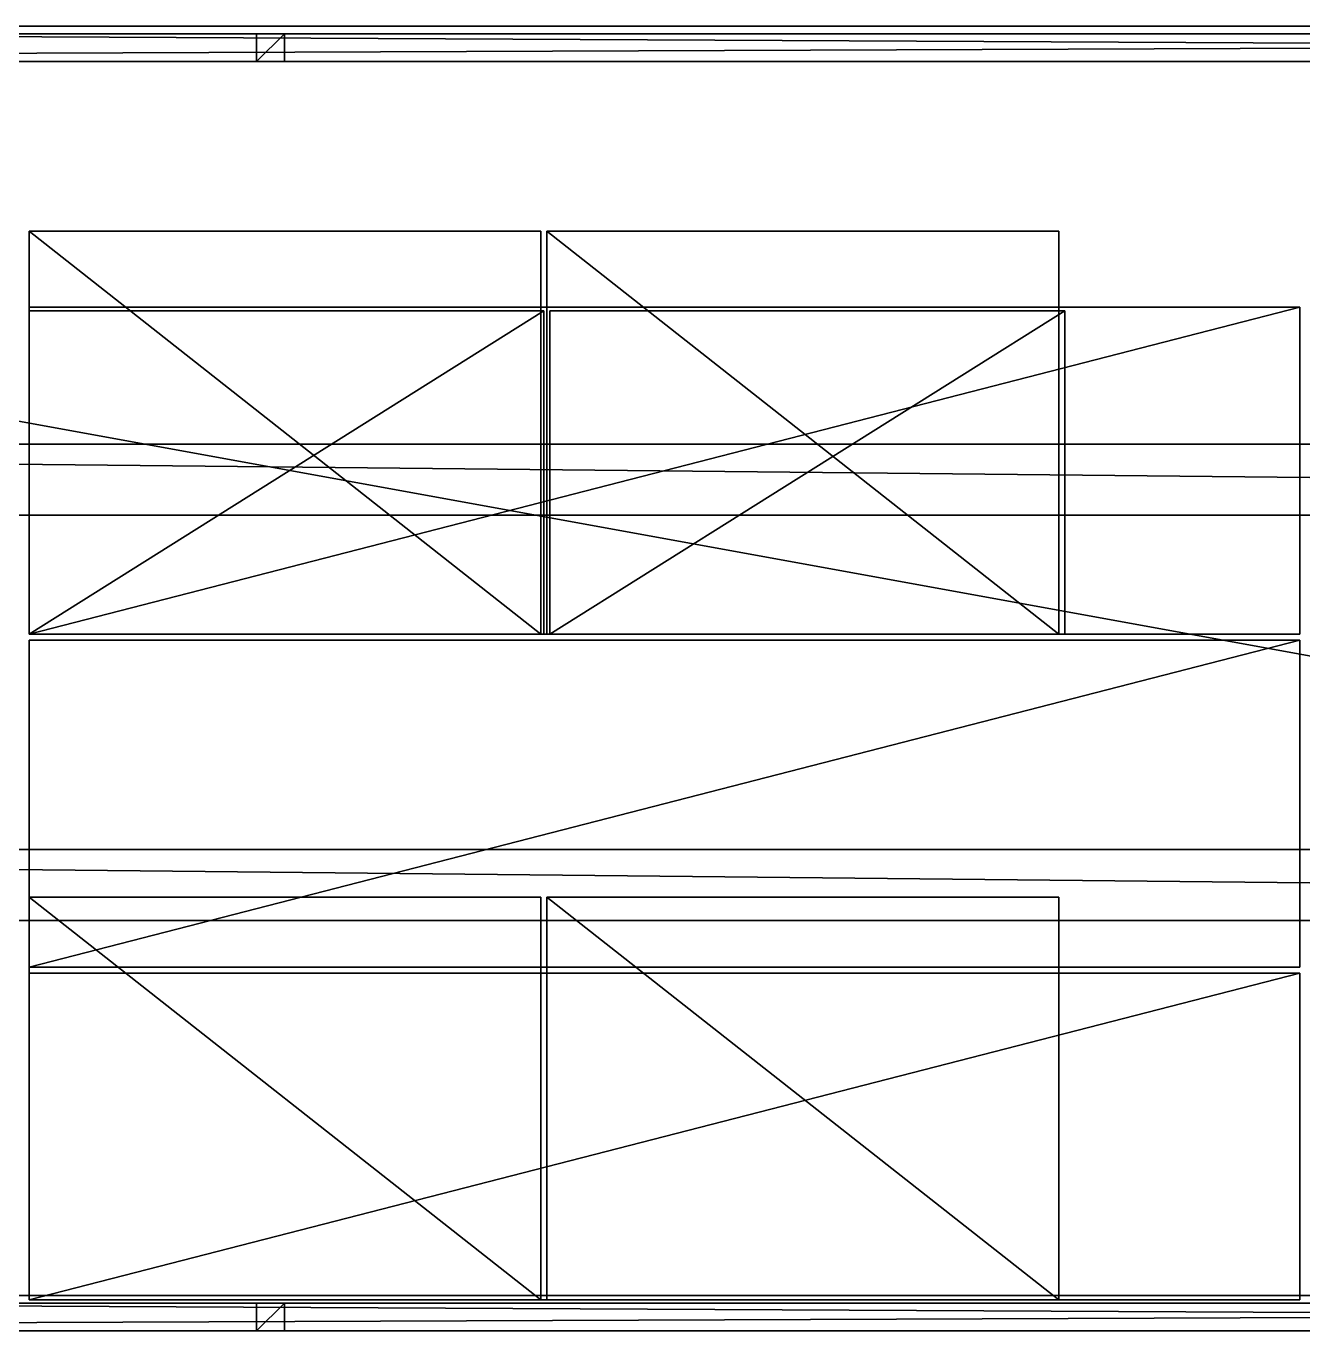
# Model space of a CAD drawing. Header units: millimetres. Extents: x -3100 to 14040, y -1280 to 1295.
# Drawn here: x 4180 to 6700, y -1280 to 1295 of the extents above; entities that cross this region are included whole.
import ezdxf

# ---------------------------------------------------------------- set-up
doc = ezdxf.new("R2010")
doc.units = ezdxf.units.MM

msp = doc.modelspace()

# ---------------------------------------------------------------- linework, layer by layer
at = {"layer": 'CAD_75LAB'}
for points in [[(14040, 1295, 1250), (-40, 1295, 1250), (-40, 1295, 1320)], [(14040, 1295, 1320), (14040, 1295, 1250), (-40, 1295, 1320)], [(14040, 1225, 1250), (-40, 1225, 1250), (-40, 1295, 1250)], [(14040, 1295, 1250), (14040, 1225, 1250), (-40, 1295, 1250)], [(14040, 1225, 1320), (-40, 1295, 1320), (-40, 1225, 1320)], [(14040, 1295, 1320), (-40, 1295, 1320), (14040, 1225, 1320)], [(14040, 1280, 1160), (-40, 1280, 1160), (-40, 1280, 1250)], [(14040, 1280, 1250), (14040, 1280, 1160), (-40, 1280, 1250)], [(14040, -1280, 1160), (-40, -1280, 1160), (-40, 1280, 1160)], [(14040, 1280, 1160), (14040, -1280, 1160), (-40, 1280, 1160)], [(14040, -1280, 1250), (-40, 1280, 1250), (-40, -1280, 1250)], [(14040, 1280, 1250), (-40, 1280, 1250), (14040, -1280, 1250)], [(14040, 1280, 3995), (14040, 1280, 3940), (-40, 1280, 3940)], [(14040, 1280, 3995), (-40, 1280, 3940), (-40, 1280, 3995)], [(14040, 1280, 3940), (-40, 1225, 3940), (-40, 1280, 3940)], [(14040, 1280, 3940), (14040, 1225, 3940), (-40, 1225, 3940)], [(14040, 1280, 3995), (-40, 1280, 3995), (-40, 1225, 3995)], [(14040, 1280, 3995), (-40, 1225, 3995), (14040, 1225, 3995)], [(4635, 1280, 3940), (4635, 1280, 1250), (4635, 1225, 1250)], [(4635, 1225, 3940), (4635, 1280, 3940), (4635, 1225, 1250)], [(4635, 1280, 3940), (4690, 1280, 1250), (4635, 1280, 1250)], [(4690, 1280, 3940), (4690, 1280, 1250), (4635, 1280, 3940)], [(4690, 1280, 1250), (4635, 1225, 1250), (4635, 1280, 1250)], [(4690, 1280, 1250), (4690, 1225, 1250), (4635, 1225, 1250)], [(4690, 1280, 3940), (4635, 1280, 3940), (4635, 1225, 3940)], [(4690, 1280, 3940), (4635, 1225, 3940), (4690, 1225, 3940)], [(4690, 1280, 3940), (4690, 1225, 1250), (4690, 1280, 1250)], [(4690, 1225, 3940), (4690, 1225, 1250), (4690, 1280, 3940)], [(14040, 1225, 3995), (-40, 1225, 3940), (14040, 1225, 3940)], [(14040, 1225, 3995), (-40, 1225, 3995), (-40, 1225, 3940)], [(14040, 1225, 1250), (-40, 1225, 1320), (-40, 1225, 1250)], [(14040, 1225, 1320), (-40, 1225, 1320), (14040, 1225, 1250)], [(4635, 1225, 3940), (4635, 1225, 1250), (4690, 1225, 1250)], [(4690, 1225, 3940), (4635, 1225, 3940), (4690, 1225, 1250)], [(4186, 95, 3709), (4186, 890, 3017), (4186, 95, 3017)], [(4186, 95, 3709), (4186, 890, 3709), (4186, 890, 3017)], [(5196, 890, 3017), (4186, 890, 3017), (4186, 890, 3709)], [(5196, 890, 3709), (5196, 890, 3017), (4186, 890, 3709)], [(5196, 95, 3017), (4186, 95, 3017), (4186, 890, 3017)], [(5196, 890, 3017), (5196, 95, 3017), (4186, 890, 3017)], [(5196, 95, 3709), (4186, 890, 3709), (4186, 95, 3709)], [(5196, 890, 3709), (4186, 890, 3709), (5196, 95, 3709)], [(5196, 95, 3709), (5196, 95, 3017), (5196, 890, 3017)], [(5196, 95, 3709), (5196, 890, 3017), (5196, 890, 3709)], [(5208, 95, 3709), (5208, 890, 3017), (5208, 95, 3017)], [(5208, 95, 3709), (5208, 890, 3709), (5208, 890, 3017)], [(6218, 890, 3017), (5208, 890, 3017), (5208, 890, 3709)], [(6218, 890, 3709), (6218, 890, 3017), (5208, 890, 3709)], [(6218, 95, 3017), (5208, 95, 3017), (5208, 890, 3017)], [(6218, 890, 3017), (6218, 95, 3017), (5208, 890, 3017)], [(6218, 95, 3709), (5208, 890, 3709), (5208, 95, 3709)], [(6218, 890, 3709), (5208, 890, 3709), (6218, 95, 3709)], [(6218, 95, 3709), (6218, 95, 3017), (6218, 890, 3017)], [(6218, 95, 3709), (6218, 890, 3017), (6218, 890, 3709)], [(4186, 95, 1373), (4186, 740, 1253), (4186, 95, 1253)], [(4186, 95, 1373), (4186, 740, 1373), (4186, 740, 1253)], [(6694, 740, 1253), (4186, 740, 1253), (4186, 740, 1373)], [(6694, 740, 1373), (6694, 740, 1253), (4186, 740, 1373)], [(6694, 740, 1253), (4186, 95, 1253), (4186, 740, 1253)], [(6694, 740, 1253), (6694, 95, 1253), (4186, 95, 1253)], [(6694, 740, 1373), (4186, 740, 1373), (4186, 95, 1373)], [(6694, 740, 1373), (4186, 95, 1373), (6694, 95, 1373)], [(4186, 95, 1499), (4186, 740, 1379), (4186, 95, 1379)], [(4186, 95, 1499), (4186, 740, 1499), (4186, 740, 1379)], [(6694, 740, 1379), (4186, 740, 1379), (4186, 740, 1499)], [(6694, 740, 1499), (6694, 740, 1379), (4186, 740, 1499)], [(6694, 740, 1379), (4186, 95, 1379), (4186, 740, 1379)], [(6694, 740, 1379), (6694, 95, 1379), (4186, 95, 1379)], [(6694, 740, 1499), (4186, 740, 1499), (4186, 95, 1499)], [(6694, 740, 1499), (4186, 95, 1499), (6694, 95, 1499)], [(4186, 95, 1625), (4186, 740, 1505), (4186, 95, 1505)], [(4186, 95, 1625), (4186, 740, 1625), (4186, 740, 1505)], [(6694, 740, 1505), (4186, 740, 1505), (4186, 740, 1625)], [(6694, 740, 1625), (6694, 740, 1505), (4186, 740, 1625)], [(6694, 740, 1505), (4186, 95, 1505), (4186, 740, 1505)], [(6694, 740, 1505), (6694, 95, 1505), (4186, 95, 1505)], [(6694, 740, 1625), (4186, 740, 1625), (4186, 95, 1625)], [(6694, 740, 1625), (4186, 95, 1625), (6694, 95, 1625)], [(4186, 95, 1751), (4186, 740, 1631), (4186, 95, 1631)], [(4186, 95, 1751), (4186, 740, 1751), (4186, 740, 1631)], [(6694, 740, 1631), (4186, 740, 1631), (4186, 740, 1751)], [(6694, 740, 1751), (6694, 740, 1631), (4186, 740, 1751)], [(6694, 740, 1631), (4186, 95, 1631), (4186, 740, 1631)], [(6694, 740, 1631), (6694, 95, 1631), (4186, 95, 1631)], [(6694, 740, 1751), (4186, 740, 1751), (4186, 95, 1751)], [(6694, 740, 1751), (4186, 95, 1751), (6694, 95, 1751)], [(4186, 95, 1877), (4186, 740, 1757), (4186, 95, 1757)], [(4186, 95, 1877), (4186, 740, 1877), (4186, 740, 1757)], [(6694, 740, 1757), (4186, 740, 1757), (4186, 740, 1877)], [(6694, 740, 1877), (6694, 740, 1757), (4186, 740, 1877)], [(6694, 740, 1757), (4186, 95, 1757), (4186, 740, 1757)], [(6694, 740, 1757), (6694, 95, 1757), (4186, 95, 1757)], [(6694, 740, 1877), (4186, 740, 1877), (4186, 95, 1877)], [(6694, 740, 1877), (4186, 95, 1877), (6694, 95, 1877)], [(4186, 95, 2003), (4186, 740, 1883), (4186, 95, 1883)], [(4186, 95, 2003), (4186, 740, 2003), (4186, 740, 1883)], [(6694, 740, 1883), (4186, 740, 1883), (4186, 740, 2003)], [(6694, 740, 2003), (6694, 740, 1883), (4186, 740, 2003)], [(6694, 740, 1883), (4186, 95, 1883), (4186, 740, 1883)], [(6694, 740, 1883), (6694, 95, 1883), (4186, 95, 1883)], [(6694, 740, 2003), (4186, 740, 2003), (4186, 95, 2003)], [(6694, 740, 2003), (4186, 95, 2003), (6694, 95, 2003)], [(4186, 95, 2129), (4186, 740, 2009), (4186, 95, 2009)], [(4186, 95, 2129), (4186, 740, 2129), (4186, 740, 2009)], [(6694, 740, 2009), (4186, 740, 2009), (4186, 740, 2129)], [(6694, 740, 2129), (6694, 740, 2009), (4186, 740, 2129)], [(6694, 740, 2009), (4186, 95, 2009), (4186, 740, 2009)], [(6694, 740, 2009), (6694, 95, 2009), (4186, 95, 2009)], [(6694, 740, 2129), (4186, 740, 2129), (4186, 95, 2129)], [(6694, 740, 2129), (4186, 95, 2129), (6694, 95, 2129)], [(4186, 95, 2255), (4186, 740, 2135), (4186, 95, 2135)], [(4186, 95, 2255), (4186, 740, 2255), (4186, 740, 2135)], [(6694, 740, 2135), (4186, 740, 2135), (4186, 740, 2255)], [(6694, 740, 2255), (6694, 740, 2135), (4186, 740, 2255)], [(6694, 740, 2135), (4186, 95, 2135), (4186, 740, 2135)], [(6694, 740, 2135), (6694, 95, 2135), (4186, 95, 2135)], [(6694, 740, 2255), (4186, 740, 2255), (4186, 95, 2255)], [(6694, 740, 2255), (4186, 95, 2255), (6694, 95, 2255)], [(4186, 95, 2381), (4186, 740, 2261), (4186, 95, 2261)], [(4186, 95, 2381), (4186, 740, 2381), (4186, 740, 2261)], [(6694, 740, 2261), (4186, 740, 2261), (4186, 740, 2381)], [(6694, 740, 2381), (6694, 740, 2261), (4186, 740, 2381)], [(6694, 740, 2261), (4186, 95, 2261), (4186, 740, 2261)], [(6694, 740, 2261), (6694, 95, 2261), (4186, 95, 2261)], [(6694, 740, 2381), (4186, 740, 2381), (4186, 95, 2381)], [(6694, 740, 2381), (4186, 95, 2381), (6694, 95, 2381)], [(4186, 95, 2507), (4186, 740, 2387), (4186, 95, 2387)], [(4186, 95, 2507), (4186, 740, 2507), (4186, 740, 2387)], [(6694, 740, 2387), (4186, 740, 2387), (4186, 740, 2507)], [(6694, 740, 2507), (6694, 740, 2387), (4186, 740, 2507)], [(6694, 740, 2387), (4186, 95, 2387), (4186, 740, 2387)], [(6694, 740, 2387), (6694, 95, 2387), (4186, 95, 2387)], [(6694, 740, 2507), (4186, 740, 2507), (4186, 95, 2507)], [(6694, 740, 2507), (4186, 95, 2507), (6694, 95, 2507)], [(4186, 95, 2633), (4186, 740, 2513), (4186, 95, 2513)], [(4186, 95, 2633), (4186, 740, 2633), (4186, 740, 2513)], [(6694, 740, 2513), (4186, 740, 2513), (4186, 740, 2633)], [(6694, 740, 2633), (6694, 740, 2513), (4186, 740, 2633)], [(6694, 740, 2513), (4186, 95, 2513), (4186, 740, 2513)], [(6694, 740, 2513), (6694, 95, 2513), (4186, 95, 2513)], [(6694, 740, 2633), (4186, 740, 2633), (4186, 95, 2633)], [(6694, 740, 2633), (4186, 95, 2633), (6694, 95, 2633)], [(4186, 95, 2759), (4186, 740, 2639), (4186, 95, 2639)], [(4186, 95, 2759), (4186, 740, 2759), (4186, 740, 2639)], [(6694, 740, 2639), (4186, 740, 2639), (4186, 740, 2759)], [(6694, 740, 2759), (6694, 740, 2639), (4186, 740, 2759)], [(6694, 740, 2639), (4186, 95, 2639), (4186, 740, 2639)], [(6694, 740, 2639), (6694, 95, 2639), (4186, 95, 2639)], [(6694, 740, 2759), (4186, 740, 2759), (4186, 95, 2759)], [(6694, 740, 2759), (4186, 95, 2759), (6694, 95, 2759)], [(4186, 95, 2885), (4186, 740, 2765), (4186, 95, 2765)], [(4186, 95, 2885), (4186, 740, 2885), (4186, 740, 2765)], [(6694, 740, 2765), (4186, 740, 2765), (4186, 740, 2885)], [(6694, 740, 2885), (6694, 740, 2765), (4186, 740, 2885)], [(6694, 740, 2765), (4186, 95, 2765), (4186, 740, 2765)], [(6694, 740, 2765), (6694, 95, 2765), (4186, 95, 2765)], [(6694, 740, 2885), (4186, 740, 2885), (4186, 95, 2885)], [(6694, 740, 2885), (4186, 95, 2885), (6694, 95, 2885)], [(4186, 95, 3011), (4186, 740, 2891), (4186, 95, 2891)], [(4186, 95, 3011), (4186, 740, 3011), (4186, 740, 2891)], [(6694, 740, 2891), (4186, 740, 2891), (4186, 740, 3011)], [(6694, 740, 3011), (6694, 740, 2891), (4186, 740, 3011)], [(6694, 740, 2891), (4186, 95, 2891), (4186, 740, 2891)], [(6694, 740, 2891), (6694, 95, 2891), (4186, 95, 2891)], [(6694, 740, 3011), (4186, 740, 3011), (4186, 95, 3011)], [(6694, 740, 3011), (4186, 95, 3011), (6694, 95, 3011)], [(4186, 95, 3829), (4186, 733, 3715), (4186, 95, 3715)], [(4186, 95, 3829), (4186, 733, 3829), (4186, 733, 3715)], [(5202, 733, 3715), (4186, 733, 3715), (4186, 733, 3829)], [(5202, 733, 3829), (5202, 733, 3715), (4186, 733, 3829)], [(5202, 733, 3715), (4186, 95, 3715), (4186, 733, 3715)], [(5202, 733, 3715), (5202, 95, 3715), (4186, 95, 3715)], [(5202, 733, 3829), (4186, 733, 3829), (4186, 95, 3829)], [(5202, 733, 3829), (4186, 95, 3829), (5202, 95, 3829)], [(5202, 95, 3829), (5202, 95, 3715), (5202, 733, 3715)], [(5202, 95, 3829), (5202, 733, 3715), (5202, 733, 3829)], [(5214, 95, 3829), (5214, 733, 3715), (5214, 95, 3715)], [(5214, 95, 3829), (5214, 733, 3829), (5214, 733, 3715)], [(6230, 733, 3715), (5214, 733, 3715), (5214, 733, 3829)], [(6230, 733, 3829), (6230, 733, 3715), (5214, 733, 3829)], [(6230, 733, 3715), (5214, 95, 3715), (5214, 733, 3715)], [(6230, 733, 3715), (6230, 95, 3715), (5214, 95, 3715)], [(6230, 733, 3829), (5214, 733, 3829), (5214, 95, 3829)], [(6230, 733, 3829), (5214, 95, 3829), (6230, 95, 3829)], [(6230, 95, 3829), (6230, 95, 3715), (6230, 733, 3715)], [(6230, 95, 3829), (6230, 733, 3715), (6230, 733, 3829)], [(6694, 95, 1373), (6694, 95, 1253), (6694, 740, 1253)], [(6694, 95, 1373), (6694, 740, 1253), (6694, 740, 1373)], [(6694, 95, 1499), (6694, 95, 1379), (6694, 740, 1379)], [(6694, 95, 1499), (6694, 740, 1379), (6694, 740, 1499)], [(6694, 95, 1625), (6694, 95, 1505), (6694, 740, 1505)], [(6694, 95, 1625), (6694, 740, 1505), (6694, 740, 1625)], [(6694, 95, 1751), (6694, 95, 1631), (6694, 740, 1631)], [(6694, 95, 1751), (6694, 740, 1631), (6694, 740, 1751)], [(6694, 95, 1877), (6694, 95, 1757), (6694, 740, 1757)], [(6694, 95, 1877), (6694, 740, 1757), (6694, 740, 1877)], [(6694, 95, 2003), (6694, 95, 1883), (6694, 740, 1883)], [(6694, 95, 2003), (6694, 740, 1883), (6694, 740, 2003)], [(6694, 95, 2129), (6694, 95, 2009), (6694, 740, 2009)], [(6694, 95, 2129), (6694, 740, 2009), (6694, 740, 2129)], [(6694, 95, 2255), (6694, 95, 2135), (6694, 740, 2135)], [(6694, 95, 2255), (6694, 740, 2135), (6694, 740, 2255)], [(6694, 95, 2381), (6694, 95, 2261), (6694, 740, 2261)], [(6694, 95, 2381), (6694, 740, 2261), (6694, 740, 2381)], [(6694, 95, 2507), (6694, 95, 2387), (6694, 740, 2387)], [(6694, 95, 2507), (6694, 740, 2387), (6694, 740, 2507)], [(6694, 95, 2633), (6694, 95, 2513), (6694, 740, 2513)], [(6694, 95, 2633), (6694, 740, 2513), (6694, 740, 2633)], [(6694, 95, 2759), (6694, 95, 2639), (6694, 740, 2639)], [(6694, 95, 2759), (6694, 740, 2639), (6694, 740, 2759)], [(6694, 95, 2885), (6694, 95, 2765), (6694, 740, 2765)], [(6694, 95, 2885), (6694, 740, 2765), (6694, 740, 2885)], [(6694, 95, 3011), (6694, 95, 2891), (6694, 740, 2891)], [(6694, 95, 3011), (6694, 740, 2891), (6694, 740, 3011)], [(13960, 470, 1160), (13960, 470, 910), (300, 470, 910)], [(13960, 470, 1160), (300, 470, 910), (300, 470, 1160)], [(13960, 330, 910), (300, 330, 910), (300, 470, 910)], [(13960, 470, 910), (13960, 330, 910), (300, 470, 910)], [(13960, 330, 1160), (300, 470, 1160), (300, 330, 1160)], [(13960, 470, 1160), (300, 470, 1160), (13960, 330, 1160)], [(13960, 330, 1160), (300, 330, 910), (13960, 330, 910)], [(13960, 330, 1160), (300, 330, 1160), (300, 330, 910)], [(6694, 95, 1253), (4186, 95, 1373), (4186, 95, 1253)], [(6694, 95, 1373), (4186, 95, 1373), (6694, 95, 1253)], [(6694, 95, 1379), (4186, 95, 1499), (4186, 95, 1379)], [(6694, 95, 1499), (4186, 95, 1499), (6694, 95, 1379)], [(6694, 95, 1505), (4186, 95, 1625), (4186, 95, 1505)], [(6694, 95, 1625), (4186, 95, 1625), (6694, 95, 1505)], [(6694, 95, 1631), (4186, 95, 1751), (4186, 95, 1631)], [(6694, 95, 1751), (4186, 95, 1751), (6694, 95, 1631)], [(6694, 95, 1757), (4186, 95, 1877), (4186, 95, 1757)], [(6694, 95, 1877), (4186, 95, 1877), (6694, 95, 1757)], [(6694, 95, 1883), (4186, 95, 2003), (4186, 95, 1883)], [(6694, 95, 2003), (4186, 95, 2003), (6694, 95, 1883)], [(6694, 95, 2009), (4186, 95, 2129), (4186, 95, 2009)], [(6694, 95, 2129), (4186, 95, 2129), (6694, 95, 2009)], [(6694, 95, 2135), (4186, 95, 2255), (4186, 95, 2135)], [(6694, 95, 2255), (4186, 95, 2255), (6694, 95, 2135)], [(6694, 95, 2261), (4186, 95, 2381), (4186, 95, 2261)], [(6694, 95, 2381), (4186, 95, 2381), (6694, 95, 2261)], [(6694, 95, 2387), (4186, 95, 2507), (4186, 95, 2387)], [(6694, 95, 2507), (4186, 95, 2507), (6694, 95, 2387)], [(6694, 95, 2513), (4186, 95, 2633), (4186, 95, 2513)], [(6694, 95, 2633), (4186, 95, 2633), (6694, 95, 2513)], [(6694, 95, 2639), (4186, 95, 2759), (4186, 95, 2639)], [(6694, 95, 2759), (4186, 95, 2759), (6694, 95, 2639)], [(6694, 95, 2765), (4186, 95, 2885), (4186, 95, 2765)], [(6694, 95, 2885), (4186, 95, 2885), (6694, 95, 2765)], [(6694, 95, 2891), (4186, 95, 3011), (4186, 95, 2891)], [(6694, 95, 3011), (4186, 95, 3011), (6694, 95, 2891)], [(5196, 95, 3017), (4186, 95, 3709), (4186, 95, 3017)], [(5196, 95, 3709), (4186, 95, 3709), (5196, 95, 3017)], [(5202, 95, 3715), (4186, 95, 3829), (4186, 95, 3715)], [(5202, 95, 3829), (4186, 95, 3829), (5202, 95, 3715)], [(4186, -562, 1373), (4186, 83, 1253), (4186, -562, 1253)], [(4186, -562, 1373), (4186, 83, 1373), (4186, 83, 1253)], [(6694, 83, 1253), (4186, 83, 1253), (4186, 83, 1373)], [(6694, 83, 1373), (6694, 83, 1253), (4186, 83, 1373)], [(6694, 83, 1253), (4186, -562, 1253), (4186, 83, 1253)], [(6694, 83, 1253), (6694, -562, 1253), (4186, -562, 1253)], [(6694, 83, 1373), (4186, 83, 1373), (4186, -562, 1373)], [(6694, 83, 1373), (4186, -562, 1373), (6694, -562, 1373)], [(4186, -562, 1499), (4186, 83, 1379), (4186, -562, 1379)], [(4186, -562, 1499), (4186, 83, 1499), (4186, 83, 1379)], [(6694, 83, 1379), (4186, 83, 1379), (4186, 83, 1499)], [(6694, 83, 1499), (6694, 83, 1379), (4186, 83, 1499)], [(6694, 83, 1379), (4186, -562, 1379), (4186, 83, 1379)], [(6694, 83, 1379), (6694, -562, 1379), (4186, -562, 1379)], [(6694, 83, 1499), (4186, 83, 1499), (4186, -562, 1499)], [(6694, 83, 1499), (4186, -562, 1499), (6694, -562, 1499)], [(4186, -562, 1625), (4186, 83, 1505), (4186, -562, 1505)], [(4186, -562, 1625), (4186, 83, 1625), (4186, 83, 1505)], [(6694, 83, 1505), (4186, 83, 1505), (4186, 83, 1625)], [(6694, 83, 1625), (6694, 83, 1505), (4186, 83, 1625)], [(6694, 83, 1505), (4186, -562, 1505), (4186, 83, 1505)], [(6694, 83, 1505), (6694, -562, 1505), (4186, -562, 1505)], [(6694, 83, 1625), (4186, 83, 1625), (4186, -562, 1625)], [(6694, 83, 1625), (4186, -562, 1625), (6694, -562, 1625)], [(4186, -562, 1751), (4186, 83, 1631), (4186, -562, 1631)], [(4186, -562, 1751), (4186, 83, 1751), (4186, 83, 1631)], [(6694, 83, 1631), (4186, 83, 1631), (4186, 83, 1751)], [(6694, 83, 1751), (6694, 83, 1631), (4186, 83, 1751)], [(6694, 83, 1631), (4186, -562, 1631), (4186, 83, 1631)], [(6694, 83, 1631), (6694, -562, 1631), (4186, -562, 1631)], [(6694, 83, 1751), (4186, 83, 1751), (4186, -562, 1751)], [(6694, 83, 1751), (4186, -562, 1751), (6694, -562, 1751)], [(4186, -562, 1877), (4186, 83, 1757), (4186, -562, 1757)], [(4186, -562, 1877), (4186, 83, 1877), (4186, 83, 1757)], [(6694, 83, 1757), (4186, 83, 1757), (4186, 83, 1877)], [(6694, 83, 1877), (6694, 83, 1757), (4186, 83, 1877)], [(6694, 83, 1757), (4186, -562, 1757), (4186, 83, 1757)], [(6694, 83, 1757), (6694, -562, 1757), (4186, -562, 1757)], [(6694, 83, 1877), (4186, 83, 1877), (4186, -562, 1877)], [(6694, 83, 1877), (4186, -562, 1877), (6694, -562, 1877)], [(4186, -562, 2003), (4186, 83, 1883), (4186, -562, 1883)], [(4186, -562, 2003), (4186, 83, 2003), (4186, 83, 1883)], [(6694, 83, 1883), (4186, 83, 1883), (4186, 83, 2003)], [(6694, 83, 2003), (6694, 83, 1883), (4186, 83, 2003)], [(6694, 83, 1883), (4186, -562, 1883), (4186, 83, 1883)], [(6694, 83, 1883), (6694, -562, 1883), (4186, -562, 1883)], [(6694, 83, 2003), (4186, 83, 2003), (4186, -562, 2003)], [(6694, 83, 2003), (4186, -562, 2003), (6694, -562, 2003)], [(4186, -562, 2129), (4186, 83, 2009), (4186, -562, 2009)], [(4186, -562, 2129), (4186, 83, 2129), (4186, 83, 2009)], [(6694, 83, 2009), (4186, 83, 2009), (4186, 83, 2129)], [(6694, 83, 2129), (6694, 83, 2009), (4186, 83, 2129)], [(6694, 83, 2009), (4186, -562, 2009), (4186, 83, 2009)], [(6694, 83, 2009), (6694, -562, 2009), (4186, -562, 2009)], [(6694, 83, 2129), (4186, 83, 2129), (4186, -562, 2129)], [(6694, 83, 2129), (4186, -562, 2129), (6694, -562, 2129)], [(4186, -562, 2255), (4186, 83, 2135), (4186, -562, 2135)], [(4186, -562, 2255), (4186, 83, 2255), (4186, 83, 2135)], [(6694, 83, 2135), (4186, 83, 2135), (4186, 83, 2255)], [(6694, 83, 2255), (6694, 83, 2135), (4186, 83, 2255)], [(6694, 83, 2135), (4186, -562, 2135), (4186, 83, 2135)], [(6694, 83, 2135), (6694, -562, 2135), (4186, -562, 2135)], [(6694, 83, 2255), (4186, 83, 2255), (4186, -562, 2255)], [(6694, 83, 2255), (4186, -562, 2255), (6694, -562, 2255)], [(4186, -562, 2381), (4186, 83, 2261), (4186, -562, 2261)], [(4186, -562, 2381), (4186, 83, 2381), (4186, 83, 2261)], [(6694, 83, 2261), (4186, 83, 2261), (4186, 83, 2381)], [(6694, 83, 2381), (6694, 83, 2261), (4186, 83, 2381)], [(6694, 83, 2261), (4186, -562, 2261), (4186, 83, 2261)], [(6694, 83, 2261), (6694, -562, 2261), (4186, -562, 2261)], [(6694, 83, 2381), (4186, 83, 2381), (4186, -562, 2381)], [(6694, 83, 2381), (4186, -562, 2381), (6694, -562, 2381)], [(4186, -562, 2507), (4186, 83, 2387), (4186, -562, 2387)], [(4186, -562, 2507), (4186, 83, 2507), (4186, 83, 2387)], [(6694, 83, 2387), (4186, 83, 2387), (4186, 83, 2507)], [(6694, 83, 2507), (6694, 83, 2387), (4186, 83, 2507)], [(6694, 83, 2387), (4186, -562, 2387), (4186, 83, 2387)], [(6694, 83, 2387), (6694, -562, 2387), (4186, -562, 2387)], [(6694, 83, 2507), (4186, 83, 2507), (4186, -562, 2507)], [(6694, 83, 2507), (4186, -562, 2507), (6694, -562, 2507)], [(4186, -562, 2633), (4186, 83, 2513), (4186, -562, 2513)], [(4186, -562, 2633), (4186, 83, 2633), (4186, 83, 2513)], [(6694, 83, 2513), (4186, 83, 2513), (4186, 83, 2633)], [(6694, 83, 2633), (6694, 83, 2513), (4186, 83, 2633)], [(6694, 83, 2513), (4186, -562, 2513), (4186, 83, 2513)], [(6694, 83, 2513), (6694, -562, 2513), (4186, -562, 2513)], [(6694, 83, 2633), (4186, 83, 2633), (4186, -562, 2633)], [(6694, 83, 2633), (4186, -562, 2633), (6694, -562, 2633)], [(4186, -562, 2759), (4186, 83, 2639), (4186, -562, 2639)], [(4186, -562, 2759), (4186, 83, 2759), (4186, 83, 2639)], [(6694, 83, 2639), (4186, 83, 2639), (4186, 83, 2759)], [(6694, 83, 2759), (6694, 83, 2639), (4186, 83, 2759)], [(6694, 83, 2639), (4186, -562, 2639), (4186, 83, 2639)], [(6694, 83, 2639), (6694, -562, 2639), (4186, -562, 2639)], [(6694, 83, 2759), (4186, 83, 2759), (4186, -562, 2759)], [(6694, 83, 2759), (4186, -562, 2759), (6694, -562, 2759)], [(4186, -562, 2885), (4186, 83, 2765), (4186, -562, 2765)], [(4186, -562, 2885), (4186, 83, 2885), (4186, 83, 2765)], [(6694, 83, 2765), (4186, 83, 2765), (4186, 83, 2885)], [(6694, 83, 2885), (6694, 83, 2765), (4186, 83, 2885)], [(6694, 83, 2765), (4186, -562, 2765), (4186, 83, 2765)], [(6694, 83, 2765), (6694, -562, 2765), (4186, -562, 2765)], [(6694, 83, 2885), (4186, 83, 2885), (4186, -562, 2885)], [(6694, 83, 2885), (4186, -562, 2885), (6694, -562, 2885)], [(4186, -562, 3011), (4186, 83, 2891), (4186, -562, 2891)], [(4186, -562, 3011), (4186, 83, 3011), (4186, 83, 2891)], [(6694, 83, 2891), (4186, 83, 2891), (4186, 83, 3011)], [(6694, 83, 3011), (6694, 83, 2891), (4186, 83, 3011)], [(6694, 83, 2891), (4186, -562, 2891), (4186, 83, 2891)], [(6694, 83, 2891), (6694, -562, 2891), (4186, -562, 2891)], [(6694, 83, 3011), (4186, 83, 3011), (4186, -562, 3011)], [(6694, 83, 3011), (4186, -562, 3011), (6694, -562, 3011)], [(4186, -562, 3137), (4186, 83, 3017), (4186, -562, 3017)], [(4186, -562, 3137), (4186, 83, 3137), (4186, 83, 3017)], [(6694, 83, 3017), (4186, 83, 3017), (4186, 83, 3137)], [(6694, 83, 3137), (6694, 83, 3017), (4186, 83, 3137)], [(6694, 83, 3017), (4186, -562, 3017), (4186, 83, 3017)], [(6694, 83, 3017), (6694, -562, 3017), (4186, -562, 3017)], [(6694, 83, 3137), (4186, 83, 3137), (4186, -562, 3137)], [(6694, 83, 3137), (4186, -562, 3137), (6694, -562, 3137)], [(6218, 95, 3017), (5208, 95, 3709), (5208, 95, 3017)], [(6218, 95, 3709), (5208, 95, 3709), (6218, 95, 3017)], [(6230, 95, 3715), (5214, 95, 3829), (5214, 95, 3715)], [(6230, 95, 3829), (5214, 95, 3829), (6230, 95, 3715)], [(6694, -562, 1373), (6694, -562, 1253), (6694, 83, 1253)], [(6694, -562, 1373), (6694, 83, 1253), (6694, 83, 1373)], [(6694, -562, 1499), (6694, -562, 1379), (6694, 83, 1379)], [(6694, -562, 1499), (6694, 83, 1379), (6694, 83, 1499)], [(6694, -562, 1625), (6694, -562, 1505), (6694, 83, 1505)], [(6694, -562, 1625), (6694, 83, 1505), (6694, 83, 1625)], [(6694, -562, 1751), (6694, -562, 1631), (6694, 83, 1631)], [(6694, -562, 1751), (6694, 83, 1631), (6694, 83, 1751)], [(6694, -562, 1877), (6694, -562, 1757), (6694, 83, 1757)], [(6694, -562, 1877), (6694, 83, 1757), (6694, 83, 1877)], [(6694, -562, 2003), (6694, -562, 1883), (6694, 83, 1883)], [(6694, -562, 2003), (6694, 83, 1883), (6694, 83, 2003)], [(6694, -562, 2129), (6694, -562, 2009), (6694, 83, 2009)], [(6694, -562, 2129), (6694, 83, 2009), (6694, 83, 2129)], [(6694, -562, 2255), (6694, -562, 2135), (6694, 83, 2135)], [(6694, -562, 2255), (6694, 83, 2135), (6694, 83, 2255)], [(6694, -562, 2381), (6694, -562, 2261), (6694, 83, 2261)], [(6694, -562, 2381), (6694, 83, 2261), (6694, 83, 2381)], [(6694, -562, 2507), (6694, -562, 2387), (6694, 83, 2387)], [(6694, -562, 2507), (6694, 83, 2387), (6694, 83, 2507)], [(6694, -562, 2633), (6694, -562, 2513), (6694, 83, 2513)], [(6694, -562, 2633), (6694, 83, 2513), (6694, 83, 2633)], [(6694, -562, 2759), (6694, -562, 2639), (6694, 83, 2639)], [(6694, -562, 2759), (6694, 83, 2639), (6694, 83, 2759)], [(6694, -562, 2885), (6694, -562, 2765), (6694, 83, 2765)], [(6694, -562, 2885), (6694, 83, 2765), (6694, 83, 2885)], [(6694, -562, 3011), (6694, -562, 2891), (6694, 83, 2891)], [(6694, -562, 3011), (6694, 83, 2891), (6694, 83, 3011)], [(6694, -562, 3137), (6694, -562, 3017), (6694, 83, 3017)], [(6694, -562, 3137), (6694, 83, 3017), (6694, 83, 3137)], [(13960, -330, 1160), (13960, -330, 910), (300, -330, 910)], [(13960, -330, 1160), (300, -330, 910), (300, -330, 1160)], [(13960, -470, 910), (300, -470, 910), (300, -330, 910)], [(13960, -330, 910), (13960, -470, 910), (300, -330, 910)], [(13960, -470, 1160), (300, -330, 1160), (300, -470, 1160)], [(13960, -330, 1160), (300, -330, 1160), (13960, -470, 1160)], [(4186, -1219, 3835), (4186, -424, 3143), (4186, -1219, 3143)], [(4186, -1219, 3835), (4186, -424, 3835), (4186, -424, 3143)], [(5196, -424, 3143), (4186, -424, 3143), (4186, -424, 3835)], [(5196, -424, 3835), (5196, -424, 3143), (4186, -424, 3835)], [(5196, -1219, 3143), (4186, -1219, 3143), (4186, -424, 3143)], [(5196, -424, 3143), (5196, -1219, 3143), (4186, -424, 3143)], [(5196, -1219, 3835), (4186, -424, 3835), (4186, -1219, 3835)], [(5196, -424, 3835), (4186, -424, 3835), (5196, -1219, 3835)], [(5196, -1219, 3835), (5196, -1219, 3143), (5196, -424, 3143)], [(5196, -1219, 3835), (5196, -424, 3143), (5196, -424, 3835)], [(5208, -1219, 3835), (5208, -424, 3143), (5208, -1219, 3143)], [(5208, -1219, 3835), (5208, -424, 3835), (5208, -424, 3143)], [(6218, -424, 3143), (5208, -424, 3143), (5208, -424, 3835)], [(6218, -424, 3835), (6218, -424, 3143), (5208, -424, 3835)], [(6218, -1219, 3143), (5208, -1219, 3143), (5208, -424, 3143)], [(6218, -424, 3143), (6218, -1219, 3143), (5208, -424, 3143)], [(6218, -1219, 3835), (5208, -424, 3835), (5208, -1219, 3835)], [(6218, -424, 3835), (5208, -424, 3835), (6218, -1219, 3835)], [(6218, -1219, 3835), (6218, -1219, 3143), (6218, -424, 3143)], [(6218, -1219, 3835), (6218, -424, 3143), (6218, -424, 3835)], [(13960, -470, 1160), (300, -470, 910), (13960, -470, 910)], [(13960, -470, 1160), (300, -470, 1160), (300, -470, 910)], [(6694, -562, 1253), (4186, -562, 1373), (4186, -562, 1253)], [(6694, -562, 1373), (4186, -562, 1373), (6694, -562, 1253)], [(6694, -562, 1379), (4186, -562, 1499), (4186, -562, 1379)], [(6694, -562, 1499), (4186, -562, 1499), (6694, -562, 1379)], [(6694, -562, 1505), (4186, -562, 1625), (4186, -562, 1505)], [(6694, -562, 1625), (4186, -562, 1625), (6694, -562, 1505)], [(6694, -562, 1631), (4186, -562, 1751), (4186, -562, 1631)], [(6694, -562, 1751), (4186, -562, 1751), (6694, -562, 1631)], [(6694, -562, 1757), (4186, -562, 1877), (4186, -562, 1757)], [(6694, -562, 1877), (4186, -562, 1877), (6694, -562, 1757)], [(6694, -562, 1883), (4186, -562, 2003), (4186, -562, 1883)], [(6694, -562, 2003), (4186, -562, 2003), (6694, -562, 1883)], [(6694, -562, 2009), (4186, -562, 2129), (4186, -562, 2009)], [(6694, -562, 2129), (4186, -562, 2129), (6694, -562, 2009)], [(6694, -562, 2135), (4186, -562, 2255), (4186, -562, 2135)], [(6694, -562, 2255), (4186, -562, 2255), (6694, -562, 2135)], [(6694, -562, 2261), (4186, -562, 2381), (4186, -562, 2261)], [(6694, -562, 2381), (4186, -562, 2381), (6694, -562, 2261)], [(6694, -562, 2387), (4186, -562, 2507), (4186, -562, 2387)], [(6694, -562, 2507), (4186, -562, 2507), (6694, -562, 2387)], [(6694, -562, 2513), (4186, -562, 2633), (4186, -562, 2513)], [(6694, -562, 2633), (4186, -562, 2633), (6694, -562, 2513)], [(6694, -562, 2639), (4186, -562, 2759), (4186, -562, 2639)], [(6694, -562, 2759), (4186, -562, 2759), (6694, -562, 2639)], [(6694, -562, 2765), (4186, -562, 2885), (4186, -562, 2765)], [(6694, -562, 2885), (4186, -562, 2885), (6694, -562, 2765)], [(6694, -562, 2891), (4186, -562, 3011), (4186, -562, 2891)], [(6694, -562, 3011), (4186, -562, 3011), (6694, -562, 2891)], [(6694, -562, 3017), (4186, -562, 3137), (4186, -562, 3017)], [(6694, -562, 3137), (4186, -562, 3137), (6694, -562, 3017)], [(4186, -1219, 1373), (4186, -574, 1253), (4186, -1219, 1253)], [(4186, -1219, 1373), (4186, -574, 1373), (4186, -574, 1253)], [(6694, -574, 1253), (4186, -574, 1253), (4186, -574, 1373)], [(6694, -574, 1373), (6694, -574, 1253), (4186, -574, 1373)], [(6694, -574, 1253), (4186, -1219, 1253), (4186, -574, 1253)], [(6694, -574, 1253), (6694, -1219, 1253), (4186, -1219, 1253)], [(6694, -574, 1373), (4186, -574, 1373), (4186, -1219, 1373)], [(6694, -574, 1373), (4186, -1219, 1373), (6694, -1219, 1373)], [(4186, -1219, 1499), (4186, -574, 1379), (4186, -1219, 1379)], [(4186, -1219, 1499), (4186, -574, 1499), (4186, -574, 1379)], [(6694, -574, 1379), (4186, -574, 1379), (4186, -574, 1499)], [(6694, -574, 1499), (6694, -574, 1379), (4186, -574, 1499)], [(6694, -574, 1379), (4186, -1219, 1379), (4186, -574, 1379)], [(6694, -574, 1379), (6694, -1219, 1379), (4186, -1219, 1379)], [(6694, -574, 1499), (4186, -574, 1499), (4186, -1219, 1499)], [(6694, -574, 1499), (4186, -1219, 1499), (6694, -1219, 1499)], [(4186, -1219, 1625), (4186, -574, 1505), (4186, -1219, 1505)], [(4186, -1219, 1625), (4186, -574, 1625), (4186, -574, 1505)], [(6694, -574, 1505), (4186, -574, 1505), (4186, -574, 1625)], [(6694, -574, 1625), (6694, -574, 1505), (4186, -574, 1625)], [(6694, -574, 1505), (4186, -1219, 1505), (4186, -574, 1505)], [(6694, -574, 1505), (6694, -1219, 1505), (4186, -1219, 1505)], [(6694, -574, 1625), (4186, -574, 1625), (4186, -1219, 1625)], [(6694, -574, 1625), (4186, -1219, 1625), (6694, -1219, 1625)], [(4186, -1219, 1751), (4186, -574, 1631), (4186, -1219, 1631)], [(4186, -1219, 1751), (4186, -574, 1751), (4186, -574, 1631)], [(6694, -574, 1631), (4186, -574, 1631), (4186, -574, 1751)], [(6694, -574, 1751), (6694, -574, 1631), (4186, -574, 1751)], [(6694, -574, 1631), (4186, -1219, 1631), (4186, -574, 1631)], [(6694, -574, 1631), (6694, -1219, 1631), (4186, -1219, 1631)], [(6694, -574, 1751), (4186, -574, 1751), (4186, -1219, 1751)], [(6694, -574, 1751), (4186, -1219, 1751), (6694, -1219, 1751)], [(4186, -1219, 1877), (4186, -574, 1757), (4186, -1219, 1757)], [(4186, -1219, 1877), (4186, -574, 1877), (4186, -574, 1757)], [(6694, -574, 1757), (4186, -574, 1757), (4186, -574, 1877)], [(6694, -574, 1877), (6694, -574, 1757), (4186, -574, 1877)], [(6694, -574, 1757), (4186, -1219, 1757), (4186, -574, 1757)], [(6694, -574, 1757), (6694, -1219, 1757), (4186, -1219, 1757)], [(6694, -574, 1877), (4186, -574, 1877), (4186, -1219, 1877)], [(6694, -574, 1877), (4186, -1219, 1877), (6694, -1219, 1877)], [(4186, -1219, 2003), (4186, -574, 1883), (4186, -1219, 1883)], [(4186, -1219, 2003), (4186, -574, 2003), (4186, -574, 1883)], [(6694, -574, 1883), (4186, -574, 1883), (4186, -574, 2003)], [(6694, -574, 2003), (6694, -574, 1883), (4186, -574, 2003)], [(6694, -574, 1883), (4186, -1219, 1883), (4186, -574, 1883)], [(6694, -574, 1883), (6694, -1219, 1883), (4186, -1219, 1883)], [(6694, -574, 2003), (4186, -574, 2003), (4186, -1219, 2003)], [(6694, -574, 2003), (4186, -1219, 2003), (6694, -1219, 2003)], [(4186, -1219, 2129), (4186, -574, 2009), (4186, -1219, 2009)], [(4186, -1219, 2129), (4186, -574, 2129), (4186, -574, 2009)], [(6694, -574, 2009), (4186, -574, 2009), (4186, -574, 2129)], [(6694, -574, 2129), (6694, -574, 2009), (4186, -574, 2129)], [(6694, -574, 2009), (4186, -1219, 2009), (4186, -574, 2009)], [(6694, -574, 2009), (6694, -1219, 2009), (4186, -1219, 2009)], [(6694, -574, 2129), (4186, -574, 2129), (4186, -1219, 2129)], [(6694, -574, 2129), (4186, -1219, 2129), (6694, -1219, 2129)], [(4186, -1219, 2255), (4186, -574, 2135), (4186, -1219, 2135)], [(4186, -1219, 2255), (4186, -574, 2255), (4186, -574, 2135)], [(6694, -574, 2135), (4186, -574, 2135), (4186, -574, 2255)], [(6694, -574, 2255), (6694, -574, 2135), (4186, -574, 2255)], [(6694, -574, 2135), (4186, -1219, 2135), (4186, -574, 2135)], [(6694, -574, 2135), (6694, -1219, 2135), (4186, -1219, 2135)], [(6694, -574, 2255), (4186, -574, 2255), (4186, -1219, 2255)], [(6694, -574, 2255), (4186, -1219, 2255), (6694, -1219, 2255)], [(4186, -1219, 2381), (4186, -574, 2261), (4186, -1219, 2261)], [(4186, -1219, 2381), (4186, -574, 2381), (4186, -574, 2261)], [(6694, -574, 2261), (4186, -574, 2261), (4186, -574, 2381)], [(6694, -574, 2381), (6694, -574, 2261), (4186, -574, 2381)], [(6694, -574, 2261), (4186, -1219, 2261), (4186, -574, 2261)], [(6694, -574, 2261), (6694, -1219, 2261), (4186, -1219, 2261)], [(6694, -574, 2381), (4186, -574, 2381), (4186, -1219, 2381)], [(6694, -574, 2381), (4186, -1219, 2381), (6694, -1219, 2381)], [(4186, -1219, 2507), (4186, -574, 2387), (4186, -1219, 2387)], [(4186, -1219, 2507), (4186, -574, 2507), (4186, -574, 2387)], [(6694, -574, 2387), (4186, -574, 2387), (4186, -574, 2507)], [(6694, -574, 2507), (6694, -574, 2387), (4186, -574, 2507)], [(6694, -574, 2387), (4186, -1219, 2387), (4186, -574, 2387)], [(6694, -574, 2387), (6694, -1219, 2387), (4186, -1219, 2387)], [(6694, -574, 2507), (4186, -574, 2507), (4186, -1219, 2507)], [(6694, -574, 2507), (4186, -1219, 2507), (6694, -1219, 2507)], [(4186, -1219, 2633), (4186, -574, 2513), (4186, -1219, 2513)], [(4186, -1219, 2633), (4186, -574, 2633), (4186, -574, 2513)], [(6694, -574, 2513), (4186, -574, 2513), (4186, -574, 2633)], [(6694, -574, 2633), (6694, -574, 2513), (4186, -574, 2633)], [(6694, -574, 2513), (4186, -1219, 2513), (4186, -574, 2513)], [(6694, -574, 2513), (6694, -1219, 2513), (4186, -1219, 2513)], [(6694, -574, 2633), (4186, -574, 2633), (4186, -1219, 2633)], [(6694, -574, 2633), (4186, -1219, 2633), (6694, -1219, 2633)], [(4186, -1219, 2759), (4186, -574, 2639), (4186, -1219, 2639)], [(4186, -1219, 2759), (4186, -574, 2759), (4186, -574, 2639)], [(6694, -574, 2639), (4186, -574, 2639), (4186, -574, 2759)], [(6694, -574, 2759), (6694, -574, 2639), (4186, -574, 2759)], [(6694, -574, 2639), (4186, -1219, 2639), (4186, -574, 2639)], [(6694, -574, 2639), (6694, -1219, 2639), (4186, -1219, 2639)], [(6694, -574, 2759), (4186, -574, 2759), (4186, -1219, 2759)], [(6694, -574, 2759), (4186, -1219, 2759), (6694, -1219, 2759)], [(4186, -1219, 2885), (4186, -574, 2765), (4186, -1219, 2765)], [(4186, -1219, 2885), (4186, -574, 2885), (4186, -574, 2765)], [(6694, -574, 2765), (4186, -574, 2765), (4186, -574, 2885)], [(6694, -574, 2885), (6694, -574, 2765), (4186, -574, 2885)], [(6694, -574, 2765), (4186, -1219, 2765), (4186, -574, 2765)], [(6694, -574, 2765), (6694, -1219, 2765), (4186, -1219, 2765)], [(6694, -574, 2885), (4186, -574, 2885), (4186, -1219, 2885)], [(6694, -574, 2885), (4186, -1219, 2885), (6694, -1219, 2885)], [(4186, -1219, 3011), (4186, -574, 2891), (4186, -1219, 2891)], [(4186, -1219, 3011), (4186, -574, 3011), (4186, -574, 2891)], [(6694, -574, 2891), (4186, -574, 2891), (4186, -574, 3011)], [(6694, -574, 3011), (6694, -574, 2891), (4186, -574, 3011)], [(6694, -574, 2891), (4186, -1219, 2891), (4186, -574, 2891)], [(6694, -574, 2891), (6694, -1219, 2891), (4186, -1219, 2891)], [(6694, -574, 3011), (4186, -574, 3011), (4186, -1219, 3011)], [(6694, -574, 3011), (4186, -1219, 3011), (6694, -1219, 3011)], [(4186, -1219, 3137), (4186, -574, 3017), (4186, -1219, 3017)], [(4186, -1219, 3137), (4186, -574, 3137), (4186, -574, 3017)], [(6694, -574, 3017), (4186, -574, 3017), (4186, -574, 3137)], [(6694, -574, 3137), (6694, -574, 3017), (4186, -574, 3137)], [(6694, -574, 3017), (4186, -1219, 3017), (4186, -574, 3017)], [(6694, -574, 3017), (6694, -1219, 3017), (4186, -1219, 3017)], [(6694, -574, 3137), (4186, -574, 3137), (4186, -1219, 3137)], [(6694, -574, 3137), (4186, -1219, 3137), (6694, -1219, 3137)], [(6694, -1219, 1373), (6694, -1219, 1253), (6694, -574, 1253)], [(6694, -1219, 1373), (6694, -574, 1253), (6694, -574, 1373)], [(6694, -1219, 1499), (6694, -1219, 1379), (6694, -574, 1379)], [(6694, -1219, 1499), (6694, -574, 1379), (6694, -574, 1499)], [(6694, -1219, 1625), (6694, -1219, 1505), (6694, -574, 1505)], [(6694, -1219, 1625), (6694, -574, 1505), (6694, -574, 1625)], [(6694, -1219, 1751), (6694, -1219, 1631), (6694, -574, 1631)], [(6694, -1219, 1751), (6694, -574, 1631), (6694, -574, 1751)], [(6694, -1219, 1877), (6694, -1219, 1757), (6694, -574, 1757)], [(6694, -1219, 1877), (6694, -574, 1757), (6694, -574, 1877)], [(6694, -1219, 2003), (6694, -1219, 1883), (6694, -574, 1883)], [(6694, -1219, 2003), (6694, -574, 1883), (6694, -574, 2003)], [(6694, -1219, 2129), (6694, -1219, 2009), (6694, -574, 2009)], [(6694, -1219, 2129), (6694, -574, 2009), (6694, -574, 2129)], [(6694, -1219, 2255), (6694, -1219, 2135), (6694, -574, 2135)], [(6694, -1219, 2255), (6694, -574, 2135), (6694, -574, 2255)], [(6694, -1219, 2381), (6694, -1219, 2261), (6694, -574, 2261)], [(6694, -1219, 2381), (6694, -574, 2261), (6694, -574, 2381)], [(6694, -1219, 2507), (6694, -1219, 2387), (6694, -574, 2387)], [(6694, -1219, 2507), (6694, -574, 2387), (6694, -574, 2507)], [(6694, -1219, 2633), (6694, -1219, 2513), (6694, -574, 2513)], [(6694, -1219, 2633), (6694, -574, 2513), (6694, -574, 2633)], [(6694, -1219, 2759), (6694, -1219, 2639), (6694, -574, 2639)], [(6694, -1219, 2759), (6694, -574, 2639), (6694, -574, 2759)], [(6694, -1219, 2885), (6694, -1219, 2765), (6694, -574, 2765)], [(6694, -1219, 2885), (6694, -574, 2765), (6694, -574, 2885)], [(6694, -1219, 3011), (6694, -1219, 2891), (6694, -574, 2891)], [(6694, -1219, 3011), (6694, -574, 2891), (6694, -574, 3011)], [(6694, -1219, 3137), (6694, -1219, 3017), (6694, -574, 3017)], [(6694, -1219, 3137), (6694, -574, 3017), (6694, -574, 3137)], [(14040, -1210, 1250), (-40, -1210, 1250), (-40, -1210, 1320)], [(14040, -1210, 1320), (14040, -1210, 1250), (-40, -1210, 1320)], [(14040, -1280, 1250), (-40, -1280, 1250), (-40, -1210, 1250)], [(14040, -1210, 1250), (14040, -1280, 1250), (-40, -1210, 1250)], [(14040, -1280, 1320), (-40, -1210, 1320), (-40, -1280, 1320)], [(14040, -1210, 1320), (-40, -1210, 1320), (14040, -1280, 1320)], [(14040, -1225, 3995), (14040, -1225, 3940), (-40, -1225, 3940)], [(14040, -1225, 3995), (-40, -1225, 3940), (-40, -1225, 3995)], [(14040, -1225, 3940), (-40, -1280, 3940), (-40, -1225, 3940)], [(14040, -1225, 3940), (14040, -1280, 3940), (-40, -1280, 3940)], [(14040, -1225, 3995), (-40, -1225, 3995), (-40, -1280, 3995)], [(14040, -1225, 3995), (-40, -1280, 3995), (14040, -1280, 3995)], [(6694, -1219, 1253), (4186, -1219, 1373), (4186, -1219, 1253)], [(6694, -1219, 1373), (4186, -1219, 1373), (6694, -1219, 1253)], [(6694, -1219, 1379), (4186, -1219, 1499), (4186, -1219, 1379)], [(6694, -1219, 1499), (4186, -1219, 1499), (6694, -1219, 1379)], [(6694, -1219, 1505), (4186, -1219, 1625), (4186, -1219, 1505)], [(6694, -1219, 1625), (4186, -1219, 1625), (6694, -1219, 1505)], [(6694, -1219, 1631), (4186, -1219, 1751), (4186, -1219, 1631)], [(6694, -1219, 1751), (4186, -1219, 1751), (6694, -1219, 1631)], [(6694, -1219, 1757), (4186, -1219, 1877), (4186, -1219, 1757)], [(6694, -1219, 1877), (4186, -1219, 1877), (6694, -1219, 1757)], [(6694, -1219, 1883), (4186, -1219, 2003), (4186, -1219, 1883)], [(6694, -1219, 2003), (4186, -1219, 2003), (6694, -1219, 1883)], [(6694, -1219, 2009), (4186, -1219, 2129), (4186, -1219, 2009)], [(6694, -1219, 2129), (4186, -1219, 2129), (6694, -1219, 2009)], [(6694, -1219, 2135), (4186, -1219, 2255), (4186, -1219, 2135)], [(6694, -1219, 2255), (4186, -1219, 2255), (6694, -1219, 2135)], [(6694, -1219, 2261), (4186, -1219, 2381), (4186, -1219, 2261)], [(6694, -1219, 2381), (4186, -1219, 2381), (6694, -1219, 2261)], [(6694, -1219, 2387), (4186, -1219, 2507), (4186, -1219, 2387)], [(6694, -1219, 2507), (4186, -1219, 2507), (6694, -1219, 2387)], [(6694, -1219, 2513), (4186, -1219, 2633), (4186, -1219, 2513)], [(6694, -1219, 2633), (4186, -1219, 2633), (6694, -1219, 2513)], [(6694, -1219, 2639), (4186, -1219, 2759), (4186, -1219, 2639)], [(6694, -1219, 2759), (4186, -1219, 2759), (6694, -1219, 2639)], [(6694, -1219, 2765), (4186, -1219, 2885), (4186, -1219, 2765)], [(6694, -1219, 2885), (4186, -1219, 2885), (6694, -1219, 2765)], [(6694, -1219, 2891), (4186, -1219, 3011), (4186, -1219, 2891)], [(6694, -1219, 3011), (4186, -1219, 3011), (6694, -1219, 2891)], [(6694, -1219, 3017), (4186, -1219, 3137), (4186, -1219, 3017)], [(6694, -1219, 3137), (4186, -1219, 3137), (6694, -1219, 3017)], [(5196, -1219, 3143), (4186, -1219, 3835), (4186, -1219, 3143)], [(5196, -1219, 3835), (4186, -1219, 3835), (5196, -1219, 3143)], [(4635, -1225, 3940), (4635, -1225, 1250), (4635, -1280, 1250)], [(4635, -1280, 3940), (4635, -1225, 3940), (4635, -1280, 1250)], [(4635, -1225, 3940), (4690, -1225, 1250), (4635, -1225, 1250)], [(4690, -1225, 3940), (4690, -1225, 1250), (4635, -1225, 3940)], [(4690, -1225, 1250), (4635, -1280, 1250), (4635, -1225, 1250)], [(4690, -1225, 1250), (4690, -1280, 1250), (4635, -1280, 1250)], [(4690, -1225, 3940), (4635, -1225, 3940), (4635, -1280, 3940)], [(4690, -1225, 3940), (4635, -1280, 3940), (4690, -1280, 3940)], [(4690, -1225, 3940), (4690, -1280, 1250), (4690, -1225, 1250)], [(4690, -1280, 3940), (4690, -1280, 1250), (4690, -1225, 3940)], [(6218, -1219, 3143), (5208, -1219, 3835), (5208, -1219, 3143)], [(6218, -1219, 3835), (5208, -1219, 3835), (6218, -1219, 3143)], [(14040, -1280, 1160), (-40, -1280, 1250), (-40, -1280, 1160)], [(14040, -1280, 1250), (-40, -1280, 1250), (14040, -1280, 1160)], [(14040, -1280, 3995), (-40, -1280, 3940), (14040, -1280, 3940)], [(14040, -1280, 3995), (-40, -1280, 3995), (-40, -1280, 3940)], [(14040, -1280, 1250), (-40, -1280, 1320), (-40, -1280, 1250)], [(14040, -1280, 1320), (-40, -1280, 1320), (14040, -1280, 1250)], [(4635, -1280, 3940), (4635, -1280, 1250), (4690, -1280, 1250)], [(4690, -1280, 3940), (4635, -1280, 3940), (4690, -1280, 1250)]]:
    msp.add_3dface(points, dxfattribs=at)

doc.saveas('drawing.dxf')
